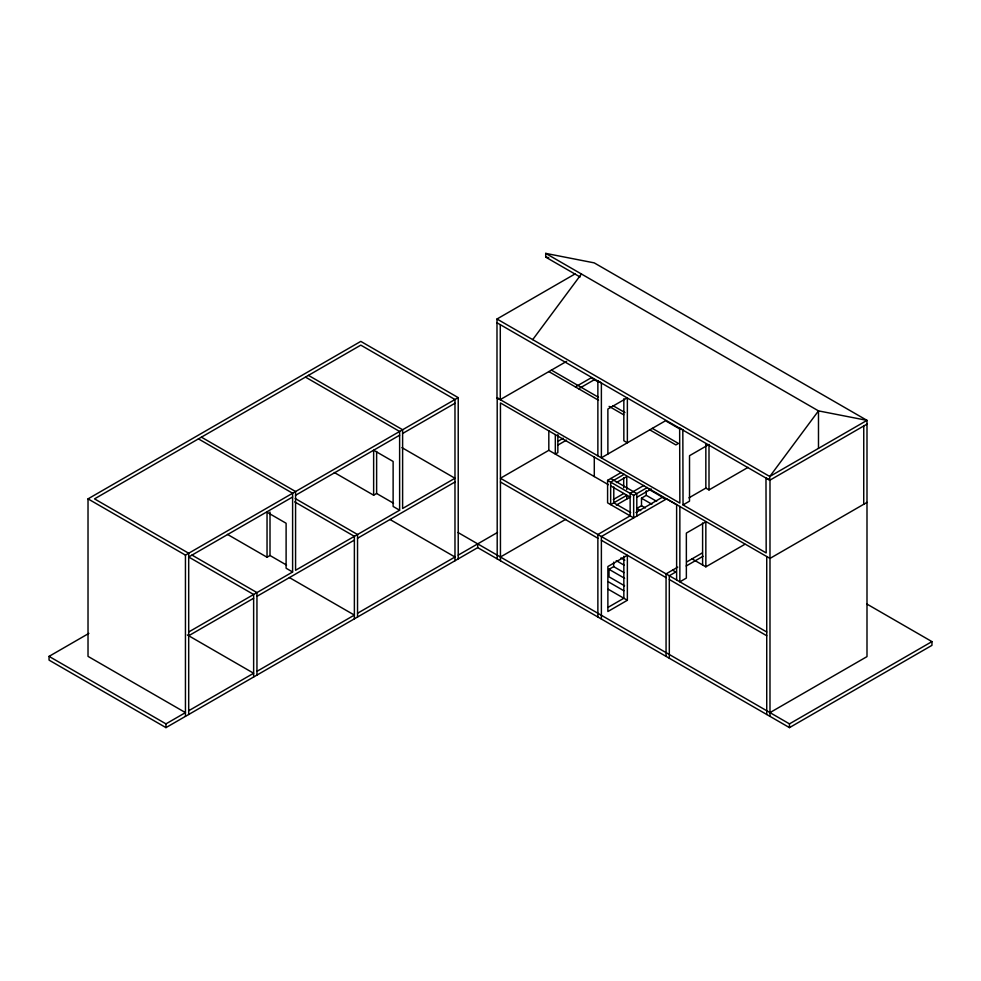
<?xml version="1.0" encoding="UTF-8"?>
<svg xmlns="http://www.w3.org/2000/svg" width="981" height="981" viewBox="0 0 981 981"><rect width="100%" height="100%" fill="white"/><g stroke="black" fill="none" stroke-linecap="round" stroke-linejoin="round"><path stroke-width="1.47" d="M532.708 339.634L581.426 274.006M640.74 510.66L636.841 508.416L641.5 505.718L641.5 498.225L646.246 495.319L646.246 490.819M866.946 604.075L931.95 641.611L931.95 645.351L789.472 727.62L477.71 547.631L165.961 727.62L49.05 660.115L49.05 656.375L165.961 723.868L185.446 712.611L88.02 656.375L88.02 498.875L360.8 341.388L458.225 397.636L458.225 558.876M566.613 361.364L500.236 399.623L496.987 397.759L496.987 319.009L575.087 273.92M88.02 498.875L185.446 555.123L458.225 397.636M292.608 496.999L188.695 557L253.638 594.498L253.638 676.988M295.575 495.282L399.623 435.221M402.615 433.492L454.976 403.252M49.05 656.375L88.854 633.395M496.987 397.759L679.858 503.094L679.649 428.219M334.3 472.499L373.638 495.209L376.63 493.492L393.528 503.241M227.457 534.387L267.04 557.233L270.008 555.516L286.538 565.068M575.393 386.906L591.151 377.82L598.373 381.989M578.631 388.783L594.4 379.684M597.662 380.873L601.378 382.786L601.378 457.784L665.523 420.751L679.882 429.053M188.695 631.997L292.608 571.997L292.608 493.247L198.432 438.875M305.447 377.096L399.623 431.468L399.623 510.218L295.575 570.28L295.575 491.53L201.399 437.158M188.695 635.749L253.638 598.251M256.948 596.338L354.374 540.09M357.538 538.262L454.976 482.002M558.201 441.156L563.253 438.237M608.355 484.688L548.82 450.316L500.445 478.25L766.737 631.997M557.662 445.215L566.503 440.113M188.695 710.747L253.638 673.248L187.322 634.952M256.948 671.335L354.374 615.087L289.383 577.564M357.538 613.26L454.976 557L389.984 519.476M458.225 555.123L497.502 532.45M682.825 430.046L683.034 504.921L766.186 552.928L765.977 478.054M607.595 480.347L633.665 495.393L633.665 517.894L607.595 502.848L607.595 480.347L621.108 472.548M624.174 474.314L610.66 482.112L610.66 504.614L626.761 495.319L626.761 499.071M616.399 482.554L626.761 476.57L626.761 489.556M500.445 557L565.694 519.329M613.321 499.537L623.695 493.553M643.806 485.472L630.145 493.369L630.145 515.859L597.87 534.498L597.87 617M616.375 505.068L630.66 496.815M633.665 495.393L647.325 487.508M636.804 497.33L651.261 488.979M635.884 512.56L662.224 497.342L665.731 499.378L601.378 536.533L601.378 619.023M688.956 497.845L705.842 488.097L709.005 489.924L748.111 467.348M683.034 504.921L689.52 501.168L689.52 455.699L709.005 444.454L709.005 489.924M624.603 585.816L609.017 576.816L609.017 569.311L613.677 566.626L624.063 572.622M496.987 322.761L769.778 480.249L866.996 424.111M608.257 607.251L623.842 598.251L623.842 556.252M677.761 567.128L666.062 573.873L666.062 656.375M686.847 561.868L702.396 552.892M686.197 566L703.058 556.264M627.362 600.274L607.877 611.531L607.877 566.528L627.362 555.283L627.362 600.274L608.257 589.25M692.046 558.876L705.842 566.834L744.935 544.271M866.996 502.395L769.987 558.41L666.062 498.569M769.987 712.611L866.996 656.608L866.996 420.359L594.216 262.871L545.706 253.38L545.706 257.132L580.102 276.998M458.004 532.499L789.472 723.868L931.95 641.611M545.706 257.132L548.722 257.647M545.706 253.38L818.485 410.88L866.996 420.359L769.778 476.496L496.987 319.009M679.858 428.096L683.034 429.923M766.186 477.931L769.987 480.126L769.987 716.363M551.383 370.095L598.422 397.256M613.002 405.668L624.934 412.56M652.316 428.378L678.435 443.449L675.884 444.933L649.765 429.85M548.82 371.578L598.52 400.26M609.115 406.379L623.695 414.804M648.846 489.323L663.131 497.575M646.246 495.319L656.645 501.316M610.734 478.532L636.804 493.578L636.804 516.08M641.5 498.225L651.887 504.222M610.66 485.865L630.145 497.109M641.5 505.718L645.388 507.974M630.685 512.548L613.775 502.824L613.799 486.932M672.561 570.12L675.799 571.997L669.312 575.749L669.312 658.239M500.445 482.002L597.87 538.25M601.378 540.273L666.062 577.625M669.312 579.489L766.737 635.749M308.439 375.367L402.615 429.739L402.615 508.489L454.976 478.25L401.928 447.618M620.924 557.944L624.823 560.188M616.264 560.629L624.063 565.13M609.017 569.311L624.603 578.312M608.257 581.745L623.842 590.746M399.623 510.218L393.123 506.466L393.123 461.462L373.638 450.218L373.638 495.209M295.195 498.52L357.538 534.51L357.538 617.012M294.692 501.88L354.374 536.337L354.374 618.839M292.608 571.997L286.109 568.244L286.109 523.253L267.04 512.229L267.04 557.233M191.957 555.062L256.948 592.585L256.948 675.075M863.758 425.987L863.734 504.283M818.485 448.378L818.485 410.88L769.778 476.496L769.778 480.249M789.472 723.868L789.472 727.62M766.737 556.534L766.737 714.487M705.842 444.135L705.842 488.097M705.842 566.834L705.842 521.843L686.357 533.088L686.357 578.091L679.858 581.843L679.858 506.368M702.604 522.971L702.604 564.97M676.62 579.967L676.62 504.663L500.445 402.946L500.445 560.752M623.842 398.752L623.842 440.751L627.362 442.787L627.362 397.783L607.877 409.028L607.877 454.031M623.695 477.686L623.695 487.778M613.677 562.125L613.677 566.626M597.87 380.751L597.87 455.748M594.29 457.072L594.29 476.57M557.846 434.62L557.846 452.621L555.32 454.068L555.32 434.571M548.82 430.745L548.82 450.316M500.285 324.662L500.285 399.659M497.195 397.636L497.195 558.876M477.71 543.879L477.71 547.631M454.976 560.752L454.976 399.512L360.8 345.14L94.519 498.875L188.695 553.247L188.695 714.487M376.63 451.493L376.63 493.492M270.008 512.021L270.008 555.516M185.446 555.123L185.446 716.363M165.961 723.868L165.961 727.62"/></g></svg>
